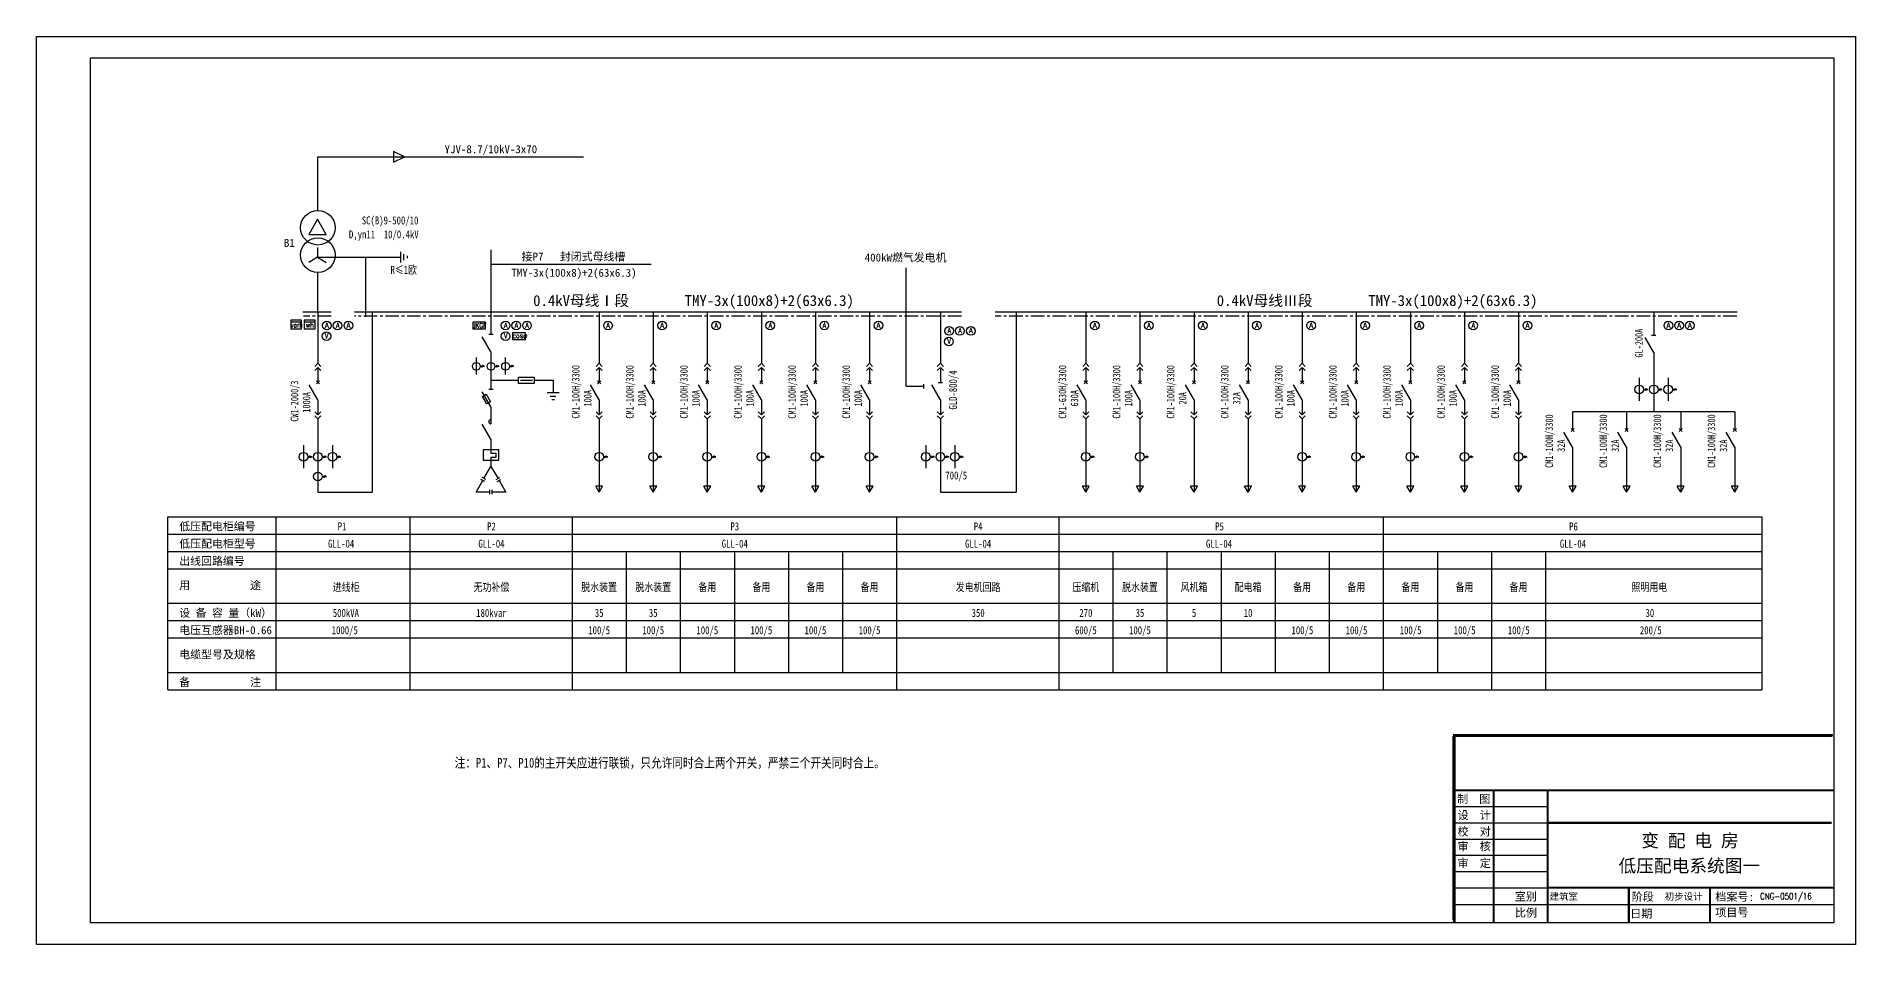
# Model space of a CAD drawing. Extents: x 594600 to 783809, y -252405 to -117187.
# Drawn here: x 594600 to 678700, y -206706 to -164706 of the extents above; entities that cross this region are included whole.
import ezdxf
from ezdxf.enums import TextEntityAlignment as Align

# ---------------------------------------------------------------- set-up
doc = ezdxf.new("R2010")
doc.units = 0
doc.header["$LTSCALE"] = 500
doc.header["$MEASUREMENT"] = 0
doc.linetypes.add('2', pattern=[3800, 3000, -300, 200, -300])
doc.linetypes.add('CENTER', pattern=[2, 1.25, -0.25, 0.25, -0.25])
doc.layers.get('0').update_dxf_attribs({"linetype": 'CONTINUOUS'})
for name, color, linetype in [('1', 1, 'CONTINUOUS'), ('3', 3, 'CONTINUOUS'), ('系统', 7, 'CONTINUOUS')]:
    doc.layers.add(name, color=color, linetype=linetype)
doc.styles.add('3Z', font='ROMANS', dxfattribs={"width": 0.75, "bigfont": 'HZTXT'})
doc.styles.add('ROMANS', font='ROMANS', dxfattribs={"width": 0.8})
doc.styles.add('ST', font='', dxfattribs={"width": 0.8})
doc.styles.add('Z', font='', dxfattribs={"width": 0.8})
doc.styles.add('仿宋', font='', dxfattribs={"width": 0.8})
doc.styles.get('ST').set_extended_font_data('SimSun')
doc.styles.get('Z').set_extended_font_data('仿宋_GB2312')
doc.styles.get('仿宋').set_extended_font_data('仿宋_GB2312')

msp = doc.modelspace()

# ---------------------------------------------------------------- linework, layer by layer
for p, q in [((594600, -206706), (594600, -164706)), ((611622, -170277), (611103, -170029)), ((611103, -170029), (611103, -170525)), ((611103, -170525), (611622, -170277)), ((607595, -173166), (607194, -173861)), ((607996, -173861), (607595, -173166)), ((607194, -173861), (607996, -173861)), ((609810, -174912), (609810, -177639)), ((615615, -175244), (623025, -175244)), ((606859, -177929), (606359, -177929)), ((607480, -177929), (606980, -177929)), ((615615, -179295), (615215, -178602)), ((615715, -178495), (615515, -178495)), ((669365, -179321), (668965, -178629)), ((669265, -178521), (669465, -178521)), ((607474, -179966), (607615, -179825)), ((607756, -179966), (607615, -179825)), ((614940, -180338), (614940, -179560)), ((615120, -179962), (615317, -179962)), ((615157, -180010), (615231, -179915)), ((615211, -180010), (615285, -179915)), ((615795, -179962), (615992, -179962)), ((615833, -180010), (615907, -179915)), ((615886, -180010), (615960, -179915)), ((616290, -180338), (616290, -179560)), ((616470, -179962), (616668, -179962)), ((616508, -180010), (616582, -179915)), ((616561, -180010), (616636, -179915)), ((620474, -179966), (620615, -179825)), ((620756, -179966), (620615, -179825)), ((622974, -179966), (623115, -179825)), ((623256, -179966), (623115, -179825)), ((625474, -179966), (625615, -179825)), ((625756, -179966), (625615, -179825)), ((627974, -179966), (628115, -179825)), ((628256, -179966), (628115, -179825)), ((630474, -179966), (630615, -179825)), ((630756, -179966), (630615, -179825)), ((632974, -179966), (633115, -179825)), ((633256, -179966), (633115, -179825)), ((636246, -179966), (636388, -179825)), ((636529, -179966), (636388, -179825)), ((642974, -179966), (643115, -179825)), ((643256, -179966), (643115, -179825)), ((645474, -179966), (645615, -179825)), ((645756, -179966), (645615, -179825)), ((647974, -179966), (648115, -179825)), ((648256, -179966), (648115, -179825)), ((650474, -179966), (650615, -179825)), ((650756, -179966), (650615, -179825)), ((652974, -179966), (653115, -179825)), ((653256, -179966), (653115, -179825)), ((655474, -179966), (655615, -179825)), ((655756, -179966), (655615, -179825)), ((657974, -179966), (658115, -179825)), ((658256, -179966), (658115, -179825)), ((660474, -179966), (660615, -179825)), ((660756, -179966), (660615, -179825)), ((662974, -179966), (663115, -179825)), ((663256, -179966), (663115, -179825)), ((607474, -180160), (607615, -180018)), ((607544, -180781), (607686, -180639)), ((607686, -180781), (607544, -180639)), ((607756, -180160), (607615, -180018)), ((615615, -180607), (616893, -180607)), ((616976, -180607), (617541, -180607)), ((617613, -180607), (618486, -180607)), ((618486, -180607), (618486, -181180)), ((620474, -180160), (620615, -180018)), ((620544, -180781), (620686, -180639)), ((620686, -180781), (620544, -180639)), ((620756, -180160), (620615, -180018)), ((622974, -180160), (623115, -180018)), ((623186, -180781), (623044, -180639)), ((623044, -180781), (623186, -180639)), ((623256, -180160), (623115, -180018)), ((625474, -180160), (625615, -180018)), ((625544, -180781), (625686, -180639)), ((625686, -180781), (625544, -180639)), ((625756, -180160), (625615, -180018)), ((627974, -180160), (628115, -180018)), ((628186, -180781), (628044, -180639)), ((628044, -180781), (628186, -180639)), ((628256, -180160), (628115, -180018)), ((630474, -180160), (630615, -180018)), ((630686, -180781), (630544, -180639)), ((630544, -180781), (630686, -180639)), ((630756, -180160), (630615, -180018)), ((632974, -180160), (633115, -180018)), ((633186, -180781), (633044, -180639)), ((633044, -180781), (633186, -180639)), ((633256, -180160), (633115, -180018)), ((636246, -180160), (636388, -180018)), ((636529, -180160), (636388, -180018)), ((642974, -180160), (643115, -180018)), ((643044, -180781), (643186, -180639)), ((643186, -180781), (643044, -180639)), ((643256, -180160), (643115, -180018)), ((645474, -180160), (645615, -180018)), ((645544, -180781), (645686, -180639)), ((645686, -180781), (645544, -180639)), ((645756, -180160), (645615, -180018)), ((647974, -180160), (648115, -180018)), ((648186, -180781), (648044, -180639)), ((648044, -180781), (648186, -180639)), ((648256, -180160), (648115, -180018)), ((650474, -180160), (650615, -180018)), ((650544, -180781), (650686, -180639)), ((650686, -180781), (650544, -180639)), ((650756, -180160), (650615, -180018)), ((652974, -180160), (653115, -180018)), ((653044, -180781), (653186, -180639)), ((653186, -180781), (653044, -180639)), ((653256, -180160), (653115, -180018)), ((655474, -180160), (655615, -180018)), ((655686, -180781), (655544, -180639)), ((655544, -180781), (655686, -180639)), ((655756, -180160), (655615, -180018)), ((657974, -180160), (658115, -180018)), ((658186, -180781), (658044, -180639)), ((658044, -180781), (658186, -180639)), ((658256, -180160), (658115, -180018)), ((660474, -180160), (660615, -180018)), ((660686, -180781), (660544, -180639)), ((660544, -180781), (660686, -180639)), ((660756, -180160), (660615, -180018)), ((662974, -180160), (663115, -180018)), ((663044, -180781), (663186, -180639)), ((663186, -180781), (663044, -180639)), ((663256, -180160), (663115, -180018)), ((668698, -180497), (668698, -181564)), ((670032, -180497), (670032, -181564)), ((607615, -181510), (607215, -180817)), ((615615, -181842), (615215, -181149)), ((615715, -181042), (615515, -181042)), ((618213, -181180), (618760, -181180)), ((618356, -181337), (618619, -181337)), ((618423, -181494), (618552, -181494)), ((620615, -181510), (620215, -180817)), ((623115, -181510), (622715, -180817)), ((625615, -181510), (625215, -180817)), ((628115, -181510), (627715, -180817)), ((630615, -181510), (630215, -180817)), ((633115, -181510), (632715, -180817)), ((636388, -181510), (635988, -180817)), ((643115, -181510), (642715, -180817)), ((645615, -181510), (645215, -180817)), ((648115, -181510), (647715, -180817)), ((650615, -181510), (650215, -180817)), ((653115, -181510), (652715, -180817)), ((655615, -181510), (655215, -180817)), ((658115, -181510), (657715, -180817)), ((660615, -181510), (660215, -180817)), ((663115, -181510), (662715, -180817)), ((668898, -181030), (669096, -181030)), ((668936, -181078), (669010, -180983)), ((668990, -181078), (669064, -180983)), ((669565, -181030), (669762, -181030)), ((669603, -181078), (669677, -180983)), ((669656, -181078), (669730, -180983)), ((670232, -181030), (670429, -181030)), ((670269, -181078), (670343, -180983)), ((670323, -181078), (670397, -180983)), ((607474, -182061), (607615, -182202)), ((607474, -182254), (607615, -182395)), ((607756, -182061), (607615, -182202)), ((607756, -182254), (607615, -182395)), ((620474, -182061), (620615, -182202)), ((620474, -182254), (620615, -182395)), ((620756, -182061), (620615, -182202)), ((620756, -182254), (620615, -182395)), ((622974, -182061), (623115, -182202)), ((622974, -182254), (623115, -182395)), ((623256, -182061), (623115, -182202)), ((623256, -182254), (623115, -182395)), ((625474, -182061), (625615, -182202)), ((625474, -182254), (625615, -182395)), ((625756, -182061), (625615, -182202)), ((625756, -182254), (625615, -182395)), ((627974, -182061), (628115, -182202)), ((627974, -182254), (628115, -182395)), ((628256, -182061), (628115, -182202)), ((628256, -182254), (628115, -182395)), ((630474, -182061), (630615, -182202)), ((630474, -182254), (630615, -182395)), ((630756, -182061), (630615, -182202)), ((630756, -182254), (630615, -182395)), ((632974, -182061), (633115, -182202)), ((632974, -182254), (633115, -182395)), ((633256, -182061), (633115, -182202)), ((633256, -182254), (633115, -182395)), ((636246, -182061), (636388, -182202)), ((636246, -182254), (636388, -182395)), ((636529, -182061), (636388, -182202)), ((636529, -182254), (636388, -182395)), ((642974, -182061), (643115, -182202)), ((642974, -182254), (643115, -182395)), ((643256, -182061), (643115, -182202)), ((643256, -182254), (643115, -182395)), ((645474, -182061), (645615, -182202)), ((645474, -182254), (645615, -182395)), ((645756, -182061), (645615, -182202)), ((645756, -182254), (645615, -182395)), ((647974, -182061), (648115, -182202)), ((647974, -182254), (648115, -182395)), ((648256, -182061), (648115, -182202)), ((648256, -182254), (648115, -182395)), ((650474, -182061), (650615, -182202)), ((650474, -182254), (650615, -182395)), ((650756, -182061), (650615, -182202)), ((650756, -182254), (650615, -182395)), ((652974, -182061), (653115, -182202)), ((652974, -182254), (653115, -182395)), ((653256, -182061), (653115, -182202)), ((653256, -182254), (653115, -182395)), ((655474, -182061), (655615, -182202)), ((655474, -182254), (655615, -182395)), ((655756, -182061), (655615, -182202)), ((655756, -182254), (655615, -182395)), ((657974, -182061), (658115, -182202)), ((657974, -182254), (658115, -182395)), ((658256, -182061), (658115, -182202)), ((658256, -182254), (658115, -182395)), ((660474, -182061), (660615, -182202)), ((660474, -182254), (660615, -182395)), ((660756, -182061), (660615, -182202)), ((660756, -182254), (660615, -182395)), ((662974, -182061), (663115, -182202)), ((662974, -182254), (663115, -182395)), ((663256, -182061), (663115, -182202)), ((663256, -182254), (663115, -182395)), ((615615, -183326), (615215, -182633)), ((665615, -183703), (665215, -183010)), ((665686, -182974), (665544, -182832)), ((665544, -182974), (665686, -182832)), ((668115, -183703), (667715, -183010)), ((668044, -182974), (668186, -182832)), ((668186, -182974), (668044, -182832)), ((670615, -183703), (670215, -183010)), ((670544, -182974), (670686, -182832)), ((670686, -182974), (670544, -182832)), ((673115, -183703), (672715, -183010)), ((673044, -182974), (673186, -182832)), ((673186, -182974), (673044, -182832)), ((606948, -183610), (606948, -184677)), ((607148, -184144), (607346, -184144)), ((607186, -184191), (607260, -184096)), ((607240, -184191), (607314, -184096)), ((607815, -184144), (608012, -184144)), ((607853, -184191), (607927, -184096)), ((607906, -184191), (607980, -184096)), ((608282, -183610), (608282, -184677)), ((608482, -184144), (608679, -184144)), ((608519, -184191), (608593, -184096)), ((608573, -184191), (608647, -184096)), ((615615, -183984), (615836, -183984)), ((615836, -183984), (615836, -184182)), ((620815, -184144), (621012, -184144)), ((620853, -184191), (620927, -184096)), ((620906, -184191), (620980, -184096)), ((623315, -184144), (623512, -184144)), ((623353, -184191), (623427, -184096)), ((623406, -184191), (623480, -184096)), ((625815, -184144), (626012, -184144)), ((625853, -184191), (625927, -184096)), ((625906, -184191), (625980, -184096)), ((628315, -184144), (628512, -184144)), ((628353, -184191), (628427, -184096)), ((628406, -184191), (628480, -184096)), ((630815, -184144), (631012, -184144)), ((630853, -184191), (630927, -184096)), ((630906, -184191), (630980, -184096)), ((633315, -184144), (633512, -184144)), ((633353, -184191), (633427, -184096)), ((633406, -184191), (633480, -184096)), ((635721, -183610), (635721, -184677)), ((635921, -184144), (636118, -184144)), ((635958, -184191), (636033, -184096)), ((636012, -184191), (636086, -184096)), ((636588, -184144), (636785, -184144)), ((636625, -184191), (636699, -184096)), ((636679, -184191), (636753, -184096)), ((637054, -183610), (637054, -184677)), ((637254, -184144), (637452, -184144)), ((637292, -184191), (637366, -184096)), ((637345, -184191), (637420, -184096)), ((643315, -184144), (643512, -184144)), ((643353, -184191), (643427, -184096)), ((643406, -184191), (643480, -184096)), ((645815, -184144), (646012, -184144)), ((645853, -184191), (645927, -184096)), ((645906, -184191), (645980, -184096)), ((653315, -184144), (653512, -184144)), ((653353, -184191), (653427, -184096)), ((653406, -184191), (653480, -184096)), ((655815, -184144), (656012, -184144)), ((655853, -184191), (655927, -184096)), ((655906, -184191), (655980, -184096)), ((658315, -184144), (658512, -184144)), ((658353, -184191), (658427, -184096)), ((658406, -184191), (658480, -184096)), ((660815, -184144), (661012, -184144)), ((660853, -184191), (660927, -184096)), ((660906, -184191), (660980, -184096)), ((663315, -184144), (663512, -184144)), ((663353, -184191), (663427, -184096)), ((663406, -184191), (663480, -184096)), ((607853, -185108), (607927, -185013)), ((607906, -185108), (607980, -185013)), ((615836, -184182), (615615, -184182)), ((607815, -185060), (608012, -185060)), ((615325, -185291), (615152, -185191)), ((615375, -185205), (615202, -185105)), ((615563, -185878), (615563, -185678)), ((615663, -185878), (615663, -185678)), ((615855, -185205), (616028, -185105)), ((615905, -185291), (616078, -185191)), ((620615, -185778), (620455, -185500)), ((620775, -185500), (620455, -185500)), ((620615, -185778), (620775, -185500)), ((623275, -185500), (622955, -185500)), ((623115, -185778), (622955, -185500)), ((623115, -185778), (623275, -185500)), ((625615, -185778), (625455, -185500)), ((625775, -185500), (625455, -185500)), ((625615, -185778), (625775, -185500)), ((628275, -185500), (627955, -185500)), ((628115, -185778), (627955, -185500)), ((628115, -185778), (628275, -185500)), ((630775, -185500), (630455, -185500)), ((630615, -185778), (630455, -185500)), ((630615, -185778), (630775, -185500)), ((633275, -185500), (632955, -185500)), ((633115, -185778), (632955, -185500)), ((633115, -185778), (633275, -185500)), ((643115, -185778), (642955, -185500)), ((643275, -185500), (642955, -185500)), ((643115, -185778), (643275, -185500)), ((645775, -185500), (645455, -185500)), ((645615, -185778), (645455, -185500)), ((645615, -185778), (645775, -185500)), ((648275, -185500), (647955, -185500)), ((648115, -185778), (647955, -185500)), ((648115, -185778), (648275, -185500)), ((650775, -185500), (650455, -185500)), ((650615, -185778), (650455, -185500)), ((650615, -185778), (650775, -185500)), ((653115, -185778), (652955, -185500)), ((653275, -185500), (652955, -185500)), ((653115, -185778), (653275, -185500)), ((655775, -185500), (655455, -185500)), ((655615, -185778), (655455, -185500)), ((655615, -185778), (655775, -185500)), ((658275, -185500), (657955, -185500)), ((658115, -185778), (657955, -185500)), ((658115, -185778), (658275, -185500)), ((660775, -185500), (660455, -185500)), ((660615, -185778), (660455, -185500)), ((660615, -185778), (660775, -185500)), ((663115, -185778), (662955, -185500)), ((663275, -185500), (662955, -185500)), ((663115, -185778), (663275, -185500)), ((665775, -185500), (665455, -185500)), ((665615, -185778), (665455, -185500)), ((665615, -185778), (665775, -185500)), ((668275, -185500), (667955, -185500)), ((668115, -185778), (667955, -185500)), ((668115, -185778), (668275, -185500)), ((670775, -185500), (670455, -185500)), ((670615, -185778), (670455, -185500)), ((670615, -185778), (670775, -185500)), ((673275, -185500), (672955, -185500)), ((673115, -185778), (672955, -185500)), ((673115, -185778), (673275, -185500)), ((600680, -186923), (674365, -186923)), ((600680, -194923), (600680, -186923)), ((605680, -194923), (605680, -186923)), ((611865, -186923), (611865, -194923)), ((619365, -186923), (619365, -194923)), ((634365, -186923), (634365, -194923)), ((641865, -186923), (641865, -194923)), ((656865, -186923), (656865, -194923)), ((674365, -186923), (674365, -194923)), ((600680, -187723), (674365, -187723)), ((600680, -188523), (674365, -188523)), ((621865, -188523), (621865, -194123)), ((624365, -188523), (624365, -194123)), ((626865, -188523), (626865, -194123)), ((629365, -188523), (629365, -194123)), ((631865, -188523), (631865, -194123)), ((644365, -188523), (644365, -194123)), ((646865, -188523), (646865, -194123)), ((649365, -188523), (649365, -194123)), ((651865, -188523), (651865, -194123)), ((654365, -188523), (654365, -194123)), ((659365, -188523), (659365, -194123)), ((661865, -188523), (661865, -194923)), ((664365, -188523), (664365, -194923)), ((600680, -189323), (674365, -189323)), ((600680, -190923), (674365, -190923)), ((600680, -191723), (674365, -191723)), ((600680, -192523), (674365, -192523)), ((600680, -194123), (674365, -194123)), ((600680, -194923), (674365, -194923))]:
    msp.add_line(p, q)
at = {"color": 7}
for p, q in [((607595, -174912), (607194, -175160)), ((607595, -174465), (607595, -174912)), ((607595, -174912), (607996, -175160)), ((607635, -174912), (611443, -174912)), ((611443, -175160), (611443, -174665)), ((611582, -175053), (611582, -174772)), ((611762, -174964), (611762, -174861)), ((635627, -180985), (635627, -180785)), ((636288, -180710), (636488, -180710)), ((660090, -197074), (677590, -197074)), ((660090, -205574), (660090, -197074)), ((660090, -199574), (677590, -199574)), ((660090, -200324), (664465, -200324)), ((660090, -201074), (664465, -201074)), ((660090, -201824), (664465, -201824)), ((660090, -202574), (664465, -202574)), ((660090, -203324), (664465, -203324))]:
    msp.add_line(p, q, dxfattribs=at)
at = {"color": 6}
for p, q in [((615615, -174573), (615615, -177445)), ((634802, -180885), (634802, -175410)), ((636388, -177445), (636388, -179825)), ((639888, -177445), (639888, -185786)), ((636388, -180018), (636388, -180710)), ((634802, -180885), (635627, -180885)), ((636388, -181510), (636388, -182202)), ((636388, -182395), (636388, -185786)), ((636388, -185786), (639888, -185786))]:
    msp.add_line(p, q, dxfattribs=at)
at = {"color": 5}
for p, q in [((606917, -177445), (608233, -177445)), ((609306, -177445), (637360, -177445)), ((638921, -177445), (673220, -177445))]:
    msp.add_line(p, q, dxfattribs=at)
at = {"color": 7, "linetype": 'CENTER'}
for p, q in [((608233, -177639), (606949, -177639)), ((637360, -177639), (609306, -177639)), ((673201, -177639), (638921, -177639))]:
    msp.add_line(p, q, dxfattribs=at)
at = {"color": 7, "linetype": 'Continuous'}
msp.add_line((660090, -204074), (664465, -204074), dxfattribs=at)
at = {"color": 7}
msp.add_lwpolyline([(594600, -206706), (594600, -164706), (678700, -164706), (678700, -206706)], close=True, dxfattribs=at)
at = {"color": 2}
msp.add_lwpolyline([(597100, -205706), (597100, -165706), (677700, -165706), (677700, -205706)], close=True, dxfattribs=at)
for points in [[(606359, -178229), (606859, -178229), (606859, -177829), (606359, -177829)], [(606980, -178229), (607480, -178229), (607480, -177829), (606980, -177829)], [(614769, -178229), (615369, -178229), (615369, -177929), (614769, -177929)], [(616610, -178721), (617210, -178721), (617210, -178421), (616610, -178421)], [(616893, -180751), (616893, -180462), (617613, -180462), (617613, -180751)], [(615420, -181705), (615220, -181359), (615394, -181259), (615594, -181605)], [(615975, -184311), (615975, -183831), (615255, -183831), (615255, -184311)]]:
    msp.add_lwpolyline(points, close=True)
at = {"const_width": 50}
msp.add_lwpolyline([(609785, -177639, 1), (609835, -177639, 1)], format="xyb", close=True, dxfattribs=at)
at = {"color": 7, "const_width": 100}
for points in [[(661965, -205706), (661965, -199574)], [(664465, -205706), (664465, -199574)], [(664465, -204074), (677700, -204074)]]:
    msp.add_lwpolyline(points, dxfattribs=at)
at = {"color": 7, "linetype": 'Continuous', "const_width": 100}
for points in [[(668215, -205706), (668215, -204074)], [(671965, -204074), (671965, -205706)]]:
    msp.add_lwpolyline(points, dxfattribs=at)
at = {"color": 7}
msp.add_lwpolyline([(660090, -204850), (664436, -204850)], dxfattribs=at)
at = {"color": 7, "linetype": 'Continuous'}
msp.add_lwpolyline([(664447, -204850), (677682, -204850)], dxfattribs=at)
at = {"color": 7}
for centre in [(607615, -173554), (607615, -174822)]:
    msp.add_circle(centre, 800, dxfattribs=at)
for centre, radius in [((608025, -178079), 200), ((608524, -178079), 200), ((609023, -178079), 200), ((616293, -178079), 200), ((616786, -178079), 200), ((617280, -178079), 200), ((621025, -178079), 200), ((623525, -178079), 200), ((626025, -178079), 200), ((628525, -178079), 200), ((631025, -178079), 200), ((633525, -178079), 200), ((636797, -178329), 200), ((637296, -178329), 200), ((637795, -178329), 200), ((643525, -178079), 200), ((646025, -178079), 200), ((648525, -178079), 200), ((651025, -178079), 200), ((651025, -178079), 200), ((653525, -178079), 200), ((656025, -178079), 200), ((658525, -178079), 200), ((661025, -178079), 200), ((663525, -178079), 200), ((670043, -178079), 200), ((670536, -178079), 200), ((671030, -178079), 200), ((608014, -178571), 200), ((616293, -178571), 200), ((636787, -178821), 200), ((614940, -179962), 180), ((615615, -179962), 180), ((616290, -179962), 180), ((668698, -181030), 200), ((669365, -181030), 200), ((670032, -181030), 200), ((606948, -184144), 200), ((607615, -184144), 200), ((608282, -184144), 200), ((620615, -184144), 200), ((623115, -184144), 200), ((625615, -184144), 200), ((628115, -184144), 200), ((630615, -184144), 200), ((633115, -184144), 200), ((635721, -184144), 200), ((636388, -184144), 200), ((637054, -184144), 200), ((643115, -184144), 200), ((645615, -184144), 200), ((653115, -184144), 200), ((655615, -184144), 200), ((658115, -184144), 200), ((660615, -184144), 200), ((663115, -184144), 200), ((607615, -185060), 200)]:
    msp.add_circle(centre, radius)
msp.add_arc((615615, -182526), 100, 90, 270)
msp.add_solid([(617293, -180575), (617293, -180639), (617541, -180607)])
at = {"layer": '1', "color": 7}
msp.add_line((677645, -197024), (660145, -197024), dxfattribs=at)
msp.add_line((677645, -197024), (660145, -197024), dxfattribs=at)
msp.add_line((677645, -197024), (660145, -197024), dxfattribs=at)
for points, const_width in [([(677645, -197024), (660086, -197024)], 125), ([(660145, -205706), (660145, -197024)], 125), ([(677700, -199574), (660090, -199574)], 100), ([(664465, -201074), (677590, -201074)], 100)]:
    msp.add_lwpolyline(points, dxfattribs=dict(at, const_width=const_width))
at = {"layer": '系统', "color": 6}
for p, q in [((607615, -170277), (619898, -170277)), ((607615, -172754), (607615, -170277)), ((607615, -177445), (607615, -175622)), ((607615, -177445), (607615, -179825)), ((610115, -177445), (610115, -185778)), ((615615, -177445), (615615, -178495)), ((620615, -177445), (620615, -179825)), ((623115, -177445), (623115, -179825)), ((625615, -177445), (625615, -179825)), ((628115, -177445), (628115, -179825)), ((630615, -177445), (630615, -179825)), ((633115, -177445), (633115, -179825)), ((643115, -177445), (643115, -179825)), ((645615, -177445), (645615, -179825)), ((648115, -177445), (648115, -179825)), ((650615, -177445), (650615, -179825)), ((653115, -177445), (653115, -179825)), ((655615, -177445), (655615, -179825)), ((658115, -177445), (658115, -179825)), ((660615, -177445), (660615, -179825)), ((663115, -177445), (663115, -179825)), ((669365, -177445), (669365, -178521)), ((669365, -177445), (669365, -178521)), ((615615, -179295), (615615, -181042)), ((669365, -179321), (669365, -182061)), ((607615, -180018), (607615, -180710)), ((620615, -180018), (620615, -180710)), ((623115, -180018), (623115, -180710)), ((625615, -180018), (625615, -180710)), ((628115, -180018), (628115, -180710)), ((630615, -180018), (630615, -180710)), ((633115, -180018), (633115, -180710)), ((643115, -180018), (643115, -180710)), ((645615, -180018), (645615, -180710)), ((648115, -180018), (648115, -180710)), ((650615, -180018), (650615, -180710)), ((653115, -180018), (653115, -180710)), ((655615, -180018), (655615, -180710)), ((658115, -180018), (658115, -180710)), ((660615, -180018), (660615, -180710)), ((663115, -180018), (663115, -180710)), ((607615, -181510), (607615, -182202)), ((620615, -181510), (620615, -182202)), ((623115, -181510), (623115, -182202)), ((625615, -181510), (625615, -182202)), ((628115, -181510), (628115, -182202)), ((630615, -181510), (630615, -182202)), ((633115, -181510), (633115, -182202)), ((643115, -181510), (643115, -182202)), ((645615, -181510), (645615, -182202)), ((648115, -181510), (648115, -182202)), ((650615, -181510), (650615, -182202)), ((653115, -181510), (653115, -182202)), ((655615, -181510), (655615, -182202)), ((658115, -181510), (658115, -182202)), ((660615, -181510), (660615, -182202)), ((663115, -181510), (663115, -182202)), ((607615, -182395), (607615, -185778)), ((615615, -181842), (615615, -182626)), ((620615, -182395), (620615, -185778)), ((623115, -182395), (623115, -185778)), ((625615, -182395), (625615, -185778)), ((628115, -182395), (628115, -185778)), ((630615, -182395), (630615, -185778)), ((633115, -182395), (633115, -185778)), ((643115, -182395), (643115, -185778)), ((645615, -182395), (645615, -185778)), ((648115, -182395), (648115, -185778)), ((650615, -182395), (650615, -185778)), ((653115, -182395), (653115, -185778)), ((655615, -182395), (655615, -185778)), ((658115, -182395), (658115, -185778)), ((660615, -182395), (660615, -185778)), ((663115, -182395), (663115, -185778)), ((673115, -182061), (665615, -182061)), ((665615, -182061), (665615, -182903)), ((668115, -182061), (668115, -182903)), ((670615, -182061), (670615, -182903)), ((673115, -182061), (673115, -182903)), ((615615, -183326), (615615, -183984)), ((665615, -183703), (665615, -185778)), ((668115, -183703), (668115, -185778)), ((670615, -183703), (670615, -185778)), ((673115, -183703), (673115, -185778)), ((615615, -184182), (615615, -184589)), ((607615, -185778), (610115, -185778))]:
    msp.add_line(p, q, dxfattribs=at)
for points in [[(615288, -185155), (615615, -184589)], [(615615, -184589), (615942, -185155)], [(615563, -185778), (614929, -185778), (615238, -185241)], [(615992, -185241), (616301, -185778), (615663, -185778)]]:
    msp.add_lwpolyline(points, dxfattribs=at)

# ---------------------------------------------------------------- texts
at = {"color": 7, "style": '仿宋'}
for s, height, p in [('YJV-8.7/10kV-3x70', 370, (613471, -170108)), ('B1', 370, (606044, -174439)), ('接P7   封闭式母线槽', 370, (617033, -175075)), ('400kW燃气发电机', 370, (632892, -175117)), ('TMY-3x(100x8)+2(63x6.3)', 370, (616558, -175823)), ('0.4kV母线Ⅰ段', 500, (617565, -177173)), ('0.4kV母线Ⅲ段', 500, (649165, -177173)), ('TMY-3x(100x8)+2(63x6.3)', 500, (624570, -177173)), ('TMY-3x(100x8)+2(63x6.3)', 500, (656170, -177173)), ('低压配电柜编号', 370, (601203, -187551)), ('低压配电柜型号', 370, (601203, -188351)), ('出线回路编号', 370, (601203, -189151)), ('用           途', 370, (601203, -190275)), ('设 备 容 量（kW）', 370, (601203, -191551)), ('电压互感器BH-0.66', 370, (601203, -192351)), ('电缆型号及规格', 370, (601203, -193475)), ('备           注', 370, (601203, -194751))]:
    msp.add_text(s, height=height, dxfattribs=at).set_placement(p)
at = {"color": 7, "style": '仿宋', "width": 0.8}
for s, p in [('SC(B)9-500/10', (609642, -173401)), ('D,yn11  10/0.4kV', (609049, -174046)), ('R≤1欧', (610972, -175688)), ('700/5', (636619, -185195)), ('P1', (608529, -187551)), ('GLL-04', (608084, -188351)), ('进线柜', (608299, -190359)), ('500kVA', (608303, -191551)), ('1000/5', (608251, -192351)), ('100/5', (652623, -192351)), ('100/5', (655123, -192351)), ('100/5', (657623, -192351)), ('100/5', (660123, -192351)), ('100/5', (662623, -192351)), ('200/5', (668727, -192351))]:
    msp.add_text(s, height=370, dxfattribs=at).set_placement(p)
for s, height, style, width, p in [('varh', 240, '3Z', 0.65, (606362, -178171)), ('wh', 240, '3Z', 0.75, (607060, -178171)), ('A', 240, '3Z', 0.75, (607948, -178181)), ('A', 240, '3Z', 0.75, (608447, -178181)), ('A', 240, '3Z', 0.75, (608946, -178181)), ('JKGF', 220, '3Z', 0.75, (614771, -178188)), ('A', 240, '3Z', 0.75, (616217, -178181)), ('A', 240, '3Z', 0.75, (616710, -178181)), ('A', 240, '3Z', 0.75, (617203, -178181)), ('A', 240, '3Z', 0.75, (620948, -178181)), ('A', 240, '3Z', 0.75, (623448, -178181)), ('A', 240, '3Z', 0.75, (625948, -178181)), ('A', 240, '3Z', 0.75, (628448, -178181)), ('A', 240, '3Z', 0.75, (630948, -178181)), ('A', 240, '3Z', 0.75, (633448, -178181)), ('A', 240, '3Z', 0.75, (636720, -178431)), ('A', 240, '3Z', 0.75, (637219, -178431)), ('A', 240, '3Z', 0.75, (637719, -178431)), ('A', 240, '3Z', 0.75, (643448, -178181)), ('A', 240, '3Z', 0.75, (645948, -178181)), ('A', 240, '3Z', 0.75, (648448, -178181)), ('A', 240, '3Z', 0.75, (650948, -178181)), ('A', 240, '3Z', 0.75, (653448, -178181)), ('A', 240, '3Z', 0.75, (655948, -178181)), ('A', 240, '3Z', 0.75, (658448, -178181)), ('A', 240, '3Z', 0.75, (660948, -178181)), ('A', 240, '3Z', 0.75, (663448, -178181)), ('A', 240, '3Z', 0.75, (669967, -178181)), ('A', 240, '3Z', 0.75, (670460, -178181)), ('A', 240, '3Z', 0.75, (670953, -178181)), ('V', 240, '3Z', 0.75, (607937, -178672)), ('V', 240, '3Z', 0.75, (616217, -178672)), ('cosφ', 240, '3Z', 0.75, (616613, -178663)), ('V', 240, '3Z', 0.75, (636710, -178922)), ('注：P1、P7、P10的主开关应进行联锁，只允许同时合上两个开关，严禁三个开关同时合上。', 450, 'Z', 0.8, (613937, -198523))]:
    msp.add_text(s, height=height, dxfattribs=dict(style=style, width=width)).set_placement(p)
at = {"style": '仿宋', "width": 0.8}
for s, p in [('GL-200A', (668857, -179559)), ('CW1-2000/3', (606707, -182525)), ('1000A', (607261, -182107))]:
    msp.add_text(s, height=350, rotation=90, dxfattribs=at).set_placement(p)
for s, p in [('CM1-100H/3300', (619707, -181145)), ('CM1-100H/3300', (622207, -181145)), ('CM1-100H/3300', (624707, -181145)), ('CM1-100H/3300', (627207, -181145)), ('CM1-100H/3300', (629707, -181145)), ('CM1-100H/3300', (632207, -181145)), ('CM1-630H/3300', (642207, -181145)), ('CM1-100H/3300', (644707, -181145)), ('CM1-100H/3300', (647207, -181145)), ('CM1-100H/3300', (649707, -181145)), ('CM1-100H/3300', (652207, -181145)), ('CM1-100H/3300', (654707, -181145)), ('CM1-100H/3300', (657207, -181145)), ('CM1-100H/3300', (659707, -181145)), ('CM1-100H/3300', (662207, -181145)), ('100A', (620261, -181442)), ('100A', (622761, -181442)), ('100A', (625261, -181442)), ('100A', (627761, -181442)), ('100A', (630261, -181442)), ('100A', (632761, -181442)), ('630A', (642761, -181442)), ('100A', (645261, -181442)), ('20A', (647761, -181442)), ('32A', (650261, -181442)), ('100A', (652761, -181442)), ('100A', (655261, -181442)), ('100A', (657761, -181442)), ('100A', (660261, -181442)), ('100A', (662761, -181442)), ('CM1-100H/3300', (664707, -183422)), ('CM1-100H/3300', (667207, -183422)), ('CM1-100H/3300', (669707, -183422)), ('CM1-100H/3300', (672207, -183422)), ('32A', (665261, -183635)), ('32A', (667761, -183635)), ('32A', (670261, -183635)), ('32A', (672761, -183635))]:
    msp.add_text(s, height=350, rotation=90, dxfattribs=at).set_placement(p, align=Align.CENTER)
at = {"color": 7, "style": '仿宋', "width": 0.8}
msp.add_text('GLD-800/4', height=370, rotation=90, dxfattribs=at).set_placement((637157, -181966))
for s, p in [('P2', (615636, -187551)), ('P3', (626886, -187551)), ('P4', (638136, -187551)), ('P5', (649295, -187551)), ('P6', (665657, -187551)), ('GLL-04', (615636, -188351)), ('GLL-04', (626886, -188351)), ('GLL-04', (638136, -188351)), ('GLL-04', (649271, -188351)), ('GLL-04', (665633, -188351)), ('无功补偿', (615636, -190359)), ('脱水装置', (620615, -190359)), ('脱水装置', (623115, -190359)), ('备用', (625615, -190359)), ('备用', (628115, -190359)), ('备用', (630615, -190359)), ('备用', (633115, -190359)), ('发电机回路', (638136, -190359)), ('压缩机', (643115, -190359)), ('脱水装置', (645615, -190359)), ('风机箱', (648115, -190359)), ('配电箱', (650615, -190359)), ('备用', (653115, -190359)), ('备用', (655615, -190359)), ('备用', (658115, -190359)), ('备用', (660615, -190359)), ('备用', (663115, -190359)), ('照明用电', (669166, -190359)), ('180kvar', (615636, -191551)), ('35', (620615, -191551)), ('35', (623115, -191551)), ('350', (638136, -191551)), ('270', (643115, -191551)), ('35', (645615, -191551)), ('5', (648115, -191551)), ('10', (650615, -191551)), ('30', (669187, -191551)), ('100/5', (620615, -192351)), ('100/5', (623115, -192351)), ('100/5', (625615, -192351)), ('100/5', (628115, -192351)), ('100/5', (630615, -192351)), ('100/5', (633115, -192351)), ('600/5', (643115, -192351)), ('100/5', (645615, -192351))]:
    msp.add_text(s, height=370, dxfattribs=at).set_placement(p, align=Align.CENTER)
at = {"color": 7, "linetype": 'Continuous', "style": 'ST'}
for s, p in [('制  图', (661044, -199957)), ('设  计', (661065, -200711)), ('校  对', (661065, -201465)), ('审  核', (661065, -202150)), ('审  定', (661065, -202927))]:
    msp.add_text(s, height=375, dxfattribs=at).set_placement(p, align=Align.MIDDLE)
for s, height, p in [('室别 ', 375, (662944, -204673)), ('建筑室', 312.5, (664551, -204637)), ('阶段', 375, (668345, -204680)), ('初步设计', 312.5, (669877, -204638)), ('档案号:', 375, (672213, -204684)), ('比例', 375, (662950, -205421)), ('日期', 375, (668279, -205461)), ('项目号', 375, (672213, -205408))]:
    msp.add_text(s, height=height, dxfattribs=at).set_placement(p)
at = {"layer": '3', "color": 7, "style": '仿宋'}
for s, p in [('变 配 电 房', (671042, -202194)), ('低压配电系统图一', (671013, -203359))]:
    msp.add_text(s, height=600, dxfattribs=at).set_placement(p, align=Align.CENTER)
at = {"layer": '3', "color": 7, "linetype": '2', "style": 'ROMANS', "width": 0.8}
msp.add_text('CNG-0501/16', height=300, dxfattribs=at).set_placement((675478, -204619), align=Align.CENTER)

doc.saveas('drawing.dxf')
